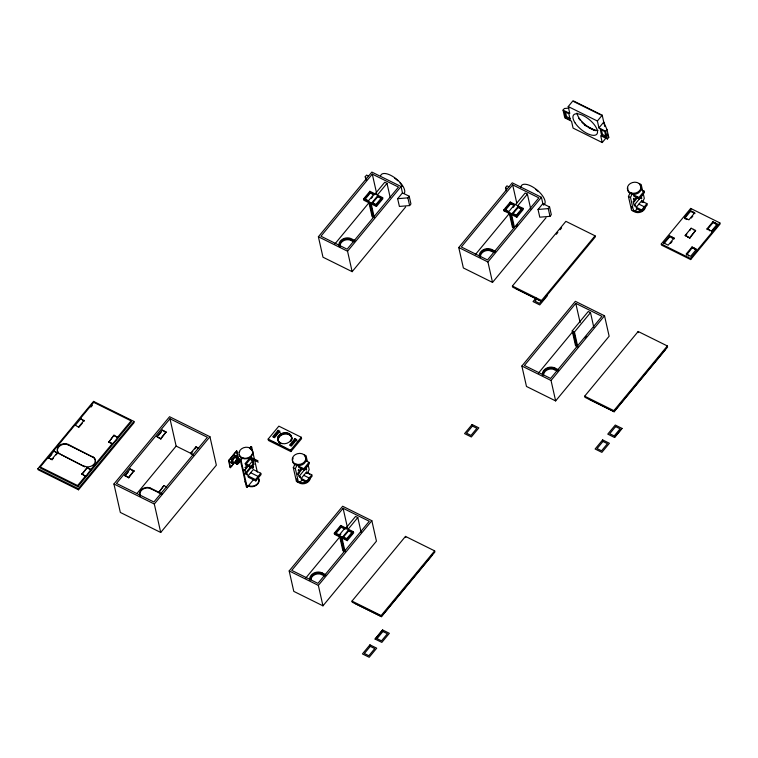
<?xml version="1.0" encoding="UTF-8"?>
<svg xmlns="http://www.w3.org/2000/svg" width="758" height="758" viewBox="0 0 758 758"><rect width="100%" height="100%" fill="white"/><g stroke="black" fill="none" stroke-linecap="round" stroke-linejoin="round"><path stroke-width="1.14" d="M230.64 466.587L230.432 467.667L234.44 462.816M236.382 456.619L236.183 455.776L235.283 456.704L236.07 457.102L237.235 456.269L236.316 458.202M251.239 459.746L251.258 458.997M252.802 466.644L252.821 465.905M302.868 479.293L301.523 480.904L298.481 482.486L296.416 481.463L293.308 467.658L294.682 464.72M298.481 482.486L295.364 468.681L297.212 464.768M307.341 473.456L309.179 469.543L308.146 464.948M636.663 209.72L633.612 211.292L631.547 210.269L628.439 196.464L630.277 192.551M633.612 211.292L630.504 197.487L632.343 193.574M642.471 202.272L644.309 198.359L643.277 193.754M237.235 458.978L238.457 457.965L236.572 450.896L228.546 460.599L230.1 467.506M37.9 468.671L93.537 401.399L133.92 421.42L134.166 422.519L78.529 489.801L38.146 469.771L37.9 468.671L78.282 488.692L78.529 489.801M80.339 418.501L84.204 420.908L80.339 418.501L93.708 402.327L131.106 420.87L131.352 421.969L77.856 486.655L40.468 468.112L40.221 467.013L48.237 457.311L52.103 459.718L53.439 458.097M56.12 454.866L57.456 453.246L53.591 450.839L74.985 424.963L78.851 427.37L82.196 423.334M52.103 459.718L48.37 457.86L53.714 451.389M80.462 419.051L75.108 425.522L74.985 424.963M50.265 456.269L51.771 454.449M90.951 407.074L92.457 405.255M51.98 459.168L57.333 452.697L53.591 450.839M78.728 426.82L84.081 420.349M81.892 473.996L87.246 467.525L90.979 469.382L85.758 476.403L81.892 473.996L85.758 476.403M113.994 435.187L108.764 442.208L113.994 435.187L117.86 437.593L112.506 444.055L109.702 442.672M82.016 474.546L87.246 467.525M77.856 486.655L77.61 485.556L85.635 475.853M90.979 469.382L112.383 443.506L108.64 441.649M117.727 437.034L131.106 420.87M78.282 488.692L133.92 421.42M365.981 180.025L365.214 176.69L366.569 175.089L368.492 176.046M113.927 483.992L169.555 416.72L209.947 436.741L216.352 465.185L160.715 532.467L120.332 512.436L113.927 483.992L154.31 504.023L160.715 532.467M405.644 206.972L352.148 271.658L322.984 257.199L318.379 236.761L371.865 172.075L401.039 186.534L402.574 193.347M169.982 418.757L116.486 483.443L153.883 501.985L207.379 437.3L169.982 418.757L176.14 446.092L193.442 454.658M372.292 174.113L320.937 236.212L347.117 249.192L398.471 187.093L372.292 174.113L376.65 193.442M124.89 475.399L130.234 468.927L133.977 470.784L128.746 477.805L124.89 475.399L128.746 477.805M156.982 436.589L162.335 430.118L166.068 431.975L160.848 438.996L156.982 436.589L160.848 438.996M125.013 475.948L128.358 471.912M158.441 435.518L161.122 432.287M128.623 477.256L133.977 470.784M160.724 438.437L166.068 431.975M363.48 199.07L369.895 191.3L382.61 197.611L382.856 198.71L376.442 206.47L371.202 203.874L374.31 217.688L372.074 216.57L368.957 202.765L363.726 200.169L363.48 199.07L376.186 205.371L376.442 206.47M370.274 193.044L364.816 199.648L364.626 198.814L370.084 192.219L373.978 194.143L374.158 194.977L370.274 193.044L369.895 191.3M368.701 201.571L368.521 200.747L373.978 194.143M371.429 198.274L372.794 196.625M375.134 193.896L384.761 182.252L387.006 183.37L390.105 197.127M334.97 243.839L369.212 202.443M387.006 183.37L377.37 195.014L377.749 196.758L381.644 198.681L381.454 197.857L377.569 195.924L372.112 202.528L375.996 204.452L381.454 197.857M372.292 203.352L377.749 196.758M136.961 493.467L176.14 446.092M378.233 202.803L379.597 201.154M376.186 205.371L382.686 197.516M352.148 271.658L347.543 251.23L401.039 186.534M397.656 198.71L402.47 192.892L409.197 196.227L410.94 203.959L409.604 205.579L399.4 206.441L397.656 198.71L407.861 197.847L409.197 196.227M163.889 485.613L158.668 492.634L163.889 485.613L166.694 487.006M198.795 448.196L195.99 446.803L190.637 453.275L193.565 455.217M190.76 453.824L192.769 451.398M194.778 448.973L195.99 446.803M154.31 504.023L209.947 436.741M230.432 467.667L229.077 459.954M229.409 460.115L235.264 452.602M235.567 452.678L236.903 451.057M234.971 455.359L231.493 459.556L231.806 460.911L230.849 462.655L231.522 462.664M230.934 461.395L232.839 462.408L232.024 463.309L232.289 459.954L235.766 455.748L234.639 455.188M232.024 463.204L233.142 463.763L234.535 462.077M231.768 466.047L233.445 463.46M236.572 450.896L237.917 458.609M253.56 479.549L247.146 487.309L246.397 486.939L240.229 459.604L241.66 457.87M249.505 448.385L250.936 446.661L251.684 447.031L257.332 472.092M247.146 487.309L240.978 459.973L242.408 458.249M250.254 448.755L251.684 447.031M253.02 468.501L245.535 464.787L245.241 463.46L250.481 457.121L257.966 460.836M245.535 464.787L250.784 458.448L250.481 457.121M268.152 439.09L278.849 426.148L301.286 437.271L301.599 438.655L290.901 451.588L268.465 440.464L268.152 439.09L290.589 450.214L290.901 451.588M245.677 467.951L247.136 466.189M245.838 473.958L244.967 470.093L252.992 460.39L253.864 464.256L245.838 473.958L245.09 473.589L253.115 463.877L252.243 460.011M278.053 430.307L272.7 436.779L274.567 437.707L279.92 431.236L278.053 430.307L278.357 431.69L280.233 432.619M273.676 437.347L278.357 431.69M277.788 437.044L280.64 433.595M277.864 437.347L280.716 433.898M248.037 475.891L253.286 469.553L260.761 473.257L261.065 474.584L255.816 480.923L248.34 477.218L248.037 475.891L255.522 479.596L255.816 480.923M255.522 479.596L260.761 473.257M606.372 137.558L602.24 142.551L573.076 128.093L571.523 121.185L564.786 117.85L563.042 110.118L564.388 108.498L568.917 108.119M563.042 110.118L569.779 113.454L568.225 106.556L573.039 100.729L602.203 115.188L604.751 126.51M294.871 438.655L289.528 445.126L291.394 446.045L296.748 439.583L294.871 438.655L295.184 440.038L297.06 440.957M290.504 445.695L295.184 440.038M506.363 190.779L505.595 187.444L506.95 185.852L508.874 186.8M290.589 450.214L301.286 437.271M565.724 117.575L564.35 111.502L568.841 113.728L570.215 119.802L565.724 117.575L566.529 116.609L565.383 111.549M546.025 217.726L492.529 282.412L463.365 267.953L458.761 247.525L512.247 182.83L541.42 197.298L542.851 203.646L549.578 206.981L551.322 214.713L549.986 216.333L539.781 217.195L538.038 209.464L542.851 203.646M512.673 184.867L461.319 246.966L487.498 259.947L538.853 197.847L512.673 184.867L516.776 203.059M513.952 228.073L512.455 227.334L509.338 213.519L504.108 210.923L503.862 209.824L510.276 202.064L522.992 208.365L523.238 209.464L516.823 217.233L511.584 214.637L514.436 227.286M505.008 209.578L510.466 202.973L514.36 204.906L508.902 211.501L505.008 209.578L505.198 210.402L510.655 203.807L510.276 202.064M504.108 210.923L506.249 208.336M513.175 207.379L514.54 205.731L510.655 203.807M515.516 204.651L525.142 193.015L527.388 194.124L530.742 209.037M475.351 254.603L509.594 213.197M527.388 194.124L517.752 205.769L518.131 207.512L522.025 209.435M301.731 468.245L298.084 472.66L298.946 476.536L306.971 466.833M518.131 207.512L512.673 214.107L512.493 213.282L517.951 206.688L521.836 208.611L516.378 215.206L516.568 216.039M298.339 473.75L302.717 468.463M309.037 462.361L309.33 463.697L304.091 470.036L303.797 468.7L309.037 462.361L305.427 460.57M516.823 217.233L516.568 216.125L523.067 208.27M301.134 478.488L306.384 472.149L311.794 474.83L312.088 476.166L306.848 482.505L301.428 479.814L301.134 478.488L306.554 481.169L306.848 482.505M598.943 127.912L603.756 122.095L607.016 129.637L608.778 137.387L607.414 138.989L605.67 131.257L598.943 127.912L597.389 121.015L602.203 115.188M516.16 226.68L517.61 224.918M306.554 481.169L311.794 474.83M492.529 282.412L487.925 261.984L541.42 197.298M601.625 135.379L600.251 129.305L604.742 131.522L606.106 137.605L601.625 135.379L602.42 134.403L601.284 129.343M605.67 131.257L607.016 129.637M538.038 209.464L548.242 208.602L549.578 206.981M512.389 286.031L565.885 221.345L595.049 235.804L595.295 236.913L541.799 301.599L512.635 287.14L512.389 286.031L541.553 300.49L541.799 301.599M556.334 234.298L557.841 232.469M560.105 229.74L561.612 227.921M289.177 570.935L342.673 506.249L371.846 520.708L376.451 541.146L322.955 605.832L293.782 591.373L289.177 570.935L318.351 585.394L322.955 605.832M343.099 508.286L291.745 570.386L317.924 583.366L369.279 521.267L343.099 508.286L347.458 527.615M344.369 551.483L342.881 550.744L339.764 536.939L334.534 534.343L334.278 533.234L340.702 525.474L353.418 531.775L353.664 532.883L347.24 540.644L342.01 538.047L345.117 551.852M340.702 525.474L341.081 527.217L335.623 533.822L335.434 532.988L340.892 526.393L344.786 528.317L339.328 534.921L339.508 535.745L340.873 534.096M536.029 297.96L533.035 301.58L539.762 304.915L547.257 295.857M305.777 578.013L340.01 536.617M537.166 298.5L534.959 301.163L539.44 303.389L541.648 300.727M346.188 529.179L345.932 528.07L355.568 516.425L357.804 517.543L348.178 529.179L348.557 530.932L352.451 532.855M353.493 531.69L346.993 539.544L343.099 537.526L342.919 536.692L348.367 530.098L352.262 532.031L346.804 538.625L347.24 540.644M343.099 537.526L348.557 530.932M541.553 300.49L595.049 235.804M636.862 197.061L633.214 201.467L634.076 205.352L642.102 195.649M633.47 202.566L637.848 197.269M644.167 191.177L644.461 192.504L639.221 198.842L638.928 197.516L644.167 191.177L640.557 189.386M318.351 585.394L371.846 520.708M636.265 207.294L641.514 200.955L646.925 203.646L647.218 204.973L641.979 211.311L636.559 208.63L636.265 207.294L641.685 209.985L641.979 211.311M641.685 209.985L646.925 203.646M521.874 366.019L575.369 301.333L604.533 315.792L609.138 336.23L555.642 400.916L526.478 386.457L521.874 366.019L551.038 380.478L555.642 400.916M575.786 303.371L524.432 365.47L550.611 378.441L601.966 316.342L575.786 303.371L580.145 322.7M572.205 330.914L574.45 332.023L577.814 346.937L575.568 345.828L572.205 330.914L588.255 311.51L590.501 312.618L593.855 327.532M538.464 373.097L572.707 331.701M574.45 332.023L590.501 312.618M351.987 601.094L405.483 536.408L434.647 550.867L434.903 551.976L381.407 616.661L352.233 602.203L351.987 601.094L381.151 615.553L381.407 616.661M661.26 244L690.68 208.422L719.854 222.89L720.1 223.989L690.68 259.568L661.516 245.109L661.26 244L690.424 258.469L690.68 259.568M690.292 210.506L684.408 217.622L688.889 219.848L694.773 212.733L690.292 210.506L690.538 211.615M663.724 242.939L669.608 235.823L674.089 238.05L674.279 238.884L669.797 236.657L663.904 243.773L663.724 242.939L668.205 245.166L674.089 238.05M585.1 338.115L586.559 336.353M551.038 380.478L604.533 315.792M691.287 218.01L692.755 216.229M670.603 243.327L672.071 241.546M685.251 235.34L691.135 228.224L695.617 230.451L689.856 238.116L685.251 235.34L689.856 238.116M685.374 235.89L686.843 234.108M689.78 230.555L691.135 228.224M689.733 237.567L695.617 230.451M381.151 615.553L434.647 550.867M432.496 554.752L381.407 616.529L355.606 603.738M692.045 246.947L686.161 254.063L690.642 256.289L696.526 249.174L692.045 246.947L692.291 248.056M715.372 227.447L717.58 224.775L713.089 222.549L707.205 229.665L707.025 228.84L712.908 221.724L717.39 223.951L711.506 231.067L711.696 231.891L713.903 229.219M375.077 639.041L382.591 629.955L389.356 633.309L381.843 642.396L375.077 639.041L382.601 629.983M690.424 258.469L719.854 222.89M584.674 396.178L638.17 331.492L667.343 345.951L667.59 347.06L614.094 411.746L584.93 397.287L584.674 396.178L613.847 410.637L614.094 411.746M613.847 410.637L667.343 345.951M665.183 349.836L614.103 411.603L589.326 399.324M614.53 437.451L622.015 428.403L615.278 425.039L607.764 434.126L614.53 437.48L622.053 428.393M573.91 101.657L600.554 114.865M568.225 106.556L597.389 121.015M584.664 125.136L595.94 130.727M566.529 116.609L570.12 118.39M588.303 127.429L594.556 130.537M602.42 134.403L606.012 136.184M607.414 138.989L600.687 135.644L602.24 142.551M639.136 183.531L641.202 184.554L642.756 191.452M694.963 213.567L690.472 211.34L684.588 218.456L686.833 219.564L686.644 218.74M707.025 228.84L711.506 231.067M638.928 197.516L633.508 194.825L633.802 196.161L639.221 198.842M628.439 196.464L630.504 197.487M638.89 204.129L644.309 206.811M695.967 249.638L692.225 247.781L686.407 255.171M512.493 213.282L516.378 215.206M503.862 209.824L516.568 216.125M479.369 256.611A7.883 6.244 -12.7 0 1 482.95 249.932A7.883 6.244 -12.7 0 1 491.629 249.448L495.372 251.305M480.278 256.412A6.955 5.514 -12.7 0 1 483.433 250.528A6.955 5.514 -12.7 0 1 491.089 250.102L494.832 251.95M480.525 257.521A6.955 5.514 -12.7 0 1 483.68 251.628A6.955 5.514 -12.7 0 1 491.345 251.201L494.15 252.594M364.626 198.814L368.521 200.747M458.761 247.525L487.925 261.984M516.009 288.665L541.809 301.466M354.99 240.551L351.248 238.694A7.883 6.244 -12.7 0 0 342.569 239.177A7.883 6.244 -12.7 0 0 338.987 245.857M340.418 247.004A6.955 5.514 -12.7 0 1 342.322 240.258A6.955 5.514 -12.7 0 1 350.708 239.348L354.45 241.196M340.143 246.767A6.955 5.514 -12.7 0 1 343.298 240.873A6.955 5.514 -12.7 0 1 350.963 240.447L353.768 241.84M318.379 236.761L347.543 251.23M542.482 375.106A7.883 6.244 -12.7 0 1 546.063 368.435A7.883 6.244 -12.7 0 1 554.742 367.952L558.485 369.8M543.391 374.916A6.955 5.514 -12.7 0 1 546.546 369.023A6.955 5.514 -12.7 0 1 554.212 368.596L557.945 370.454M543.581 374.566A6.955 5.514 -12.7 0 1 554.458 369.705L557.263 371.088M304.005 454.715L306.071 455.738L307.36 461.489M303.797 468.7L298.377 466.018L298.671 467.345L304.091 470.036M293.308 467.658L295.364 468.681M303.759 475.313L309.179 478.004M250.784 458.448L258.26 462.162M253.115 463.877L253.864 464.256M235.482 455.899L236.6 456.449M240.229 459.604L240.978 459.973M245.241 463.46L252.717 467.174M231.162 459.395L232.289 459.954M231.474 460.75L232.592 461.3M231.181 462.503L232.308 463.053M250.661 472.717L258.137 476.431M244.218 469.714L244.967 470.093M166.201 432.524L162.335 430.118M196.114 447.353L197.98 448.281M341.081 527.217L344.966 529.15M335.434 532.988L339.328 534.921M342.919 536.692L346.804 538.625M336.599 534.295L339.508 535.745M334.278 533.234L346.993 539.544M114.117 435.736L117.86 437.593M131.295 469.941L134.1 471.334M60.138 454.089L84.564 466.691L60.138 454.089A6.955 5.514 -12.7 0 1 58.537 446.453A6.955 5.514 -12.7 0 1 68.154 444.377L92.59 456.989A6.955 5.514 -12.7 0 1 95.442 461.821M58.944 453.748A6.955 5.514 -12.7 0 1 59.238 446.396A6.955 5.514 -12.7 0 1 68.286 444.937L92.59 456.989M309.795 580.022A7.883 6.244 -12.7 0 1 313.376 573.351A7.883 6.244 -12.7 0 1 322.055 572.868L325.788 574.725M140.296 495.817A6.955 5.514 -12.7 0 1 142.201 489.062A6.955 5.514 -12.7 0 1 150.596 488.152L162.278 493.941M140.429 496.367A6.955 5.514 -12.7 0 1 142.324 489.611A6.955 5.514 -12.7 0 1 150.719 488.702L161.473 494.026M310.704 579.832A6.955 5.514 -12.7 0 1 313.859 573.939A6.955 5.514 -12.7 0 1 321.515 573.512L325.258 575.369M310.894 579.491A6.955 5.514 -12.7 0 1 321.771 574.621L324.576 576.014M87.369 468.074L91.112 469.932M40.221 467.013L77.61 485.556M607.357 134.138L608.75 137.369M505.614 187.463L506.543 189.623M365.233 176.709L366.626 179.94M715.145 222.833L715.4 223.942M712.908 221.724L713.155 222.824M709.261 229.949L709.45 230.783M692.528 211.624L692.717 212.448M690.68 208.422L690.936 209.53M693.371 229.333L693.494 229.892M694.29 248.065L694.536 249.164M687.487 236.449L687.61 237.008M688.397 255.181L688.586 256.005M671.853 236.941L672.1 238.04M669.608 235.823L669.854 236.932M638.17 331.492L638.425 332.591M548.261 208.592L550.005 216.352M554.742 367.952L554.989 369.051M554.212 368.596L554.458 369.705M491.629 249.448L491.876 250.557M491.089 250.102L491.345 251.201M407.88 197.838L409.623 205.598M350.708 239.348L350.963 240.447M405.483 536.408L405.729 537.517M357.804 517.543L361.168 532.448M322.055 572.868L322.302 573.977M321.515 573.512L321.771 574.621M250.936 446.661L251.448 448.944M235.766 455.748L236.07 457.102M232.839 462.408L233.142 463.763M150.596 488.152L150.719 488.702M130.234 468.927L130.357 469.477M112.383 443.506L112.506 444.055M93.537 401.399L93.784 402.498M68.154 444.377L68.286 444.937M48.237 457.311L48.37 457.86M641.514 200.955L641.808 202.291M306.384 472.149L306.677 473.475M92.467 456.43A6.955 5.514 -12.7 0 1 94.058 464.067A6.955 5.514 -12.7 0 1 84.441 466.132M94.181 464.616A6.955 5.514 -12.7 0 1 92.959 465.782M542.662 374.575A7.883 6.244 -12.7 0 1 543.126 372.936M520.898 187.501A14.847 6.329 39.6 0 1 536.276 189.377A14.847 6.329 39.6 0 1 543.467 205.105M535.754 189.472A13.919 5.931 39.6 0 1 538.227 191.556M380.715 175.524A14.847 6.329 39.6 0 1 395.894 178.623A14.847 6.329 39.6 0 1 404.005 193.678M394.729 178.244A13.919 5.931 39.6 0 1 397.846 180.802M400.034 183.057A13.919 5.931 39.6 0 1 402.545 186.515M585.925 125.781A16.003 6.822 39.6 0 1 581.803 122.085M580.05 120.096A16.003 6.822 39.6 0 1 578.572 118.106M598.005 130.499A15.075 6.424 39.6 0 1 585.091 124.606A15.075 6.424 39.6 0 1 576.98 113.046M249.941 448.499A6.917 5.477 -12.7 0 1 249.581 457.709A6.917 5.477 -12.7 0 1 239.196 454.772M239.282 452.611A6.917 5.477 -12.7 0 1 239.718 451.55M258.061 477.815A6.917 5.477 -12.7 0 1 256.422 485.253A6.917 5.477 -12.7 0 1 247.25 485.395M245.829 483.68A6.917 5.477 -12.7 0 1 245.573 480.496M257.928 477.256A6.917 5.477 -12.7 0 1 256.801 484.305A6.917 5.477 -12.7 0 1 248.131 485.471M245.706 483.13A6.917 5.477 -12.7 0 1 245.27 481.036M278.233 441.023A6.955 5.514 -12.7 0 1 284.572 434.05A6.955 5.514 -12.7 0 1 291.925 439.176M280.896 443.875A6.955 5.514 -12.7 0 1 279.048 436.561A6.955 5.514 -12.7 0 1 288.154 433.851A6.955 5.514 -12.7 0 1 291.195 440.805M279.816 442.937A6.955 5.514 -12.7 0 1 279.806 435.329A6.955 5.514 -12.7 0 1 289.215 434.059A6.955 5.514 -12.7 0 1 290.456 441.497M645.38 206.091A6.917 5.477 -12.7 0 1 640.832 212.107A6.917 5.477 -12.7 0 1 632.902 210.658M631.727 208.062A6.917 5.477 -12.7 0 1 631.736 207.095M644.906 206.915A6.917 5.477 -12.7 0 1 633.413 210.241M631.67 207.891A6.917 5.477 -12.7 0 1 631.471 206.953M642.291 201.154A6.917 5.477 -12.7 0 1 643.959 202.386M640.093 185.265A6.917 5.477 -12.7 0 1 635.564 194.209A6.917 5.477 -12.7 0 1 627.851 187.899M304.962 456.458A6.917 5.477 -12.7 0 1 299.846 465.507A6.917 5.477 -12.7 0 1 293.138 458.154M310.24 478.251A6.917 5.477 -12.7 0 1 304.545 483.623A6.917 5.477 -12.7 0 1 297.183 481.055M296.785 480.184A6.917 5.477 -12.7 0 1 296.586 479.245M309.349 479.047A6.917 5.477 -12.7 0 1 307.047 481.406M306.005 481.965A6.917 5.477 -12.7 0 1 299.183 481.984M296.937 479.956A6.917 5.477 -12.7 0 1 296.539 479.075M297.6 474.394A6.917 5.477 -12.7 0 1 299.296 472.916M307.161 472.338A6.917 5.477 -12.7 0 1 309.406 474.366M309.975 579.491A7.883 6.244 -12.7 0 1 310.439 577.852M234.184 462.029A2.786 1.213 -63.6 0 1 232.82 461.063A2.786 1.213 -63.6 0 1 234.506 457.652A2.786 1.213 -63.6 0 1 236.098 458.173M236.799 463.327A2.786 1.213 -63.6 0 1 235.444 462.209A2.786 1.213 -63.6 0 1 237.339 458.779A2.786 1.213 -63.6 0 1 238.694 459.898M236.828 463.1A2.501 1.09 -63.6 0 1 235.596 462.228A2.501 1.09 -63.6 0 1 237.121 459.159A2.501 1.09 -63.6 0 1 238.552 459.632M238.457 460.428A2.501 1.09 -63.6 0 1 238.334 460.873M245.166 467.648C245.848 468.994 246.189 465.308 245.166 467.648M246.72 474.555C247.402 475.901 247.752 472.215 246.72 474.555M251.315 460.21C251.997 461.556 252.348 457.87 251.315 460.21M252.869 467.118C253.551 468.453 253.902 464.777 252.869 467.118M298.292 470.216C298.965 471.561 299.325 467.875 298.292 470.216M299.827 477.142C300.5 478.488 300.85 474.802 299.827 477.142M305.976 469.704C306.649 471.05 307.009 467.364 305.976 469.704M633.423 199.022C634.095 200.377 634.455 196.682 633.423 199.022M634.958 205.958C635.63 207.304 635.99 203.608 634.958 205.958M641.107 198.52C641.78 199.866 642.14 196.17 641.107 198.52M472.092 424.527L464.569 433.614L471.343 436.968L478.857 427.882L472.092 424.527M472.414 426.081L466.53 433.197L471.012 435.414L476.896 428.298L472.414 426.081M369.942 644.831L362.428 653.917L369.193 657.271L376.707 648.185L369.942 644.831M370.274 646.375L364.39 653.491L368.871 655.717L374.755 648.602L370.274 646.375M382.913 631.509L377.029 638.624L381.52 640.851L387.404 633.735L382.913 631.509M602.638 439.905L595.115 449.001L601.89 452.355L609.404 443.269L602.638 439.905M602.961 441.459L597.077 448.575L601.558 450.802L607.442 443.686L602.961 441.459M615.61 426.593L609.726 433.709L614.207 435.926L620.091 428.81L615.61 426.593M510.712 213.709L509.963 213.339L513.081 227.144L513.82 227.514L510.712 213.709M370.33 202.954L369.582 202.585L372.69 216.39L373.438 216.76L370.33 202.954M573.825 332.212L573.076 331.833L576.194 345.648L576.942 346.018L573.825 332.212M285.482 448.149L273.515 442.217L285.482 448.149M341.138 537.128L340.389 536.759L343.497 550.564L344.246 550.933L341.138 537.128M575.18 123.042A15.075 6.424 39.6 0 0 596.423 134.573A15.075 6.424 39.6 0 0 584.086 116.031A15.075 6.424 39.6 0 0 575.18 123.042M243.422 458.135A6.917 5.477 -12.7 0 0 252.594 451.313A6.917 5.477 -12.7 0 0 241.48 448.85A6.917 5.477 -12.7 0 0 243.422 458.135M282.298 443.582A6.955 5.514 -12.7 0 0 291.527 436.712A6.955 5.514 -12.7 0 0 280.346 434.239A6.955 5.514 -12.7 0 0 282.298 443.582M631.243 192.968A6.917 5.477 -12.7 0 0 641.022 186.762A6.917 5.477 -12.7 0 0 630.324 183.502A6.917 5.477 -12.7 0 0 631.243 192.968M296.103 464.161A6.917 5.477 -12.7 0 0 305.891 457.955A6.917 5.477 -12.7 0 0 295.194 454.686A6.917 5.477 -12.7 0 0 296.103 464.161M237.965 463.129A2.501 1.09 -63.6 0 0 239.026 459.244A2.501 1.09 -63.6 0 0 236.468 461.897A2.501 1.09 -63.6 0 0 237.965 463.129M237.974 463.28A2.729 1.194 -63.6 0 0 239.13 459.045A2.729 1.194 -63.6 0 0 236.344 461.944A2.729 1.194 -63.6 0 0 237.974 463.28M238.353 463.47A2.729 1.194 -63.6 0 0 239.509 459.225A2.729 1.194 -63.6 0 0 236.723 462.134A2.729 1.194 -63.6 0 0 238.353 463.47M238.334 463.318A2.501 1.09 -63.6 0 0 239.395 459.424A2.501 1.09 -63.6 0 0 236.847 462.086A2.501 1.09 -63.6 0 0 238.334 463.318"/></g></svg>
